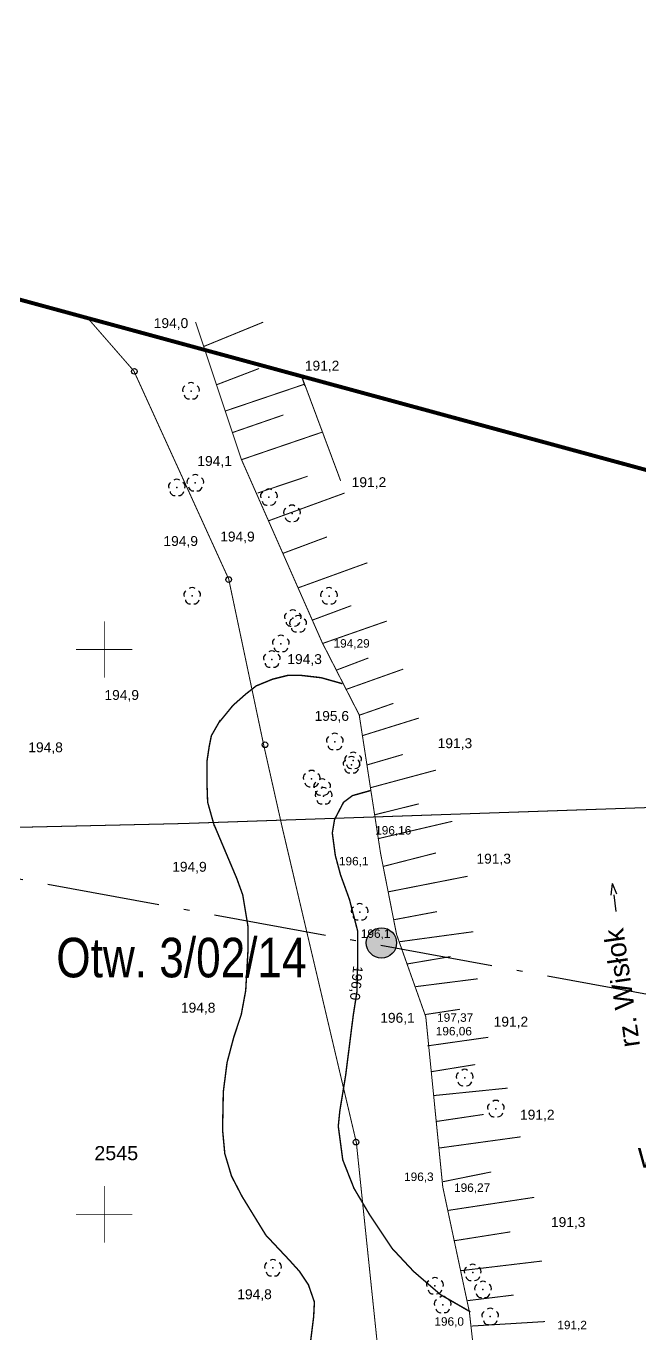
# Model space of a CAD drawing. Extents: x 7572697 to 7573818, y 5546684 to 5547005.
# Drawn here: x 7572943.1 to 7572997.5, y 5546889.4 to 5547005.2 of the extents above; entities that cross this region are included whole.
import ezdxf
from ezdxf.enums import TextEntityAlignment as Align

# ---------------------------------------------------------------- set-up
doc = ezdxf.new("R2010")
doc.units = 0
doc.header["$MEASUREMENT"] = 0
doc.linetypes.add('1', pattern=[2, 1, -1])
doc.linetypes.add('15', pattern=[3, 2, -0.45, 0.1, -0.45])
doc.styles.add('STYL_ARIAL', font='Arial', dxfattribs={"oblique": 0.1})

# ---------------------------------------------------------------- blocks, each defined once
blk = doc.blocks.new('993')
at = {"color": 0}
for p, q in [((0, 0), (1.5, 0)), ((1.5, 0.25), (2.5, 0)), ((1.5, -0.25), (2.5, 0))]:
    blk.add_line(p, q, dxfattribs=at)
blk = doc.blocks.new('202')
at = {"color": 0}
blk.add_circle((0, 0), 0.25, dxfattribs=at)
blk.add_circle((0, 0), 0.25, dxfattribs=at)
blk = doc.blocks.new('922')
at = {"color": 0}
for centre, radius, start, end in [((-0.35, 0.1), 0.4, 119.84816, 203.51949), ((0, 0.35), 0.4, 50.114, 129.886), ((0.35, 0.1), 0.4, 336.88451, 60.15184), ((-0.2, -0.3), 0.4, 187.477, 278.47884), ((0.2, -0.275), 0.425, 262.64593, 349.62892)]:
    blk.add_arc(centre, radius, start, end, dxfattribs=at)
blk.add_point((0, 0), dxfattribs=at)

msp = doc.modelspace()

# ---------------------------------------------------------------- hatches: boundary and pattern name
at = {"linetype": 'ByBlock'}
h = msp.add_hatch(color=1, dxfattribs=at)
edge = h.paths.add_edge_path()
edge.add_arc((7572974.5642, 5546924.0282), 1.3408, 0, 360)

# ---------------------------------------------------------------- linework, layer by layer
at = {"color": 6, "const_width": 0.35}
msp.add_lwpolyline([(7572705, 5547005), (7572811, 5546980), (7572924, 5546986), (7573270, 5546892)], dxfattribs=at)
at = {"color": 0, "const_width": 0.09}
for points in [[(7572973.7277, 5546842.6506), (7572973.7277, 5546845.8256), (7572974.7199, 5546861.1185), (7572974.9183, 5546881.6237), (7572972.3386, 5546906.3622), (7572965.7902, 5546934.1699), (7572964.1366, 5546941.5121), (7572961.0277, 5546956.2362), (7572952.6272, 5546974.6511), (7572948.5262, 5546979.3475)], [(7572958.8317, 5546976.8274), (7572964.0903, 5546978.9771)], [(7572959.9231, 5546973.4209), (7572963.7265, 5546974.8761)], [(7572970.9496, 5546964.9278), (7572967.4439, 5546974.3205)], [(7572960.7169, 5546971.1058), (7572967.7614, 5546973.487)], [(7572961.3783, 5546969.2074), (7572965.8762, 5546970.7618)], [(7572962.139, 5546966.7931), (7572969.3158, 5546969.2405)], [(7572963.5942, 5546963.8496), (7572968.026, 5546965.3379)], [(7572964.5864, 5546961.4022), (7572971.3002, 5546963.8496)], [(7572965.8365, 5546958.5116), (7572969.7391, 5546959.9668)], [(7572967.1991, 5546955.4623), (7572973.3176, 5546957.6782)], [(7572968.4162, 5546952.5916), (7572971.8889, 5546953.8814)], [(7572969.3489, 5546950.5344), (7572975.0374, 5546952.5188)], [(7572970.5329, 5546948.1598), (7572973.4102, 5546949.2512)], [(7572971.4655, 5546946.4797), (7572976.4926, 5546948.2656)], [(7572972.5834, 5546944.1778), (7572975.6261, 5546945.2361)], [(7572972.8877, 5546942.3787), (7572977.8817, 5546943.9331)], [(7572973.2779, 5546939.7791), (7572976.4529, 5546940.7051)], [(7572973.5954, 5546937.7683), (7572979.3832, 5546939.3227)], [(7572974.0055, 5546935.3804), (7572977.875, 5546936.3395)], [(7572974.323, 5546933.2704), (7572980.8384, 5546934.7918)], [(7572974.7331, 5546930.8031), (7572979.3964, 5546931.9937)], [(7572975.1168, 5546928.541), (7572982.1944, 5546929.9301)], [(7572975.6261, 5546926.0737), (7572979.4956, 5546926.8013)], [(7572975.7776, 5546924.7477), (7572975.7766, 5546924.7491), (7572975.7756, 5546924.7506), (7572975.7747, 5546924.7521), (7572975.7739, 5546924.7536), (7572975.7731, 5546924.7552), (7572975.7723, 5546924.7567), (7572975.7717, 5546924.7583), (7572975.771, 5546924.76), (7572975.7704, 5546924.7616), (7572975.7699, 5546924.7633), (7572975.7695, 5546924.765), (7572975.7691, 5546924.7667), (7572975.7687, 5546924.7684), (7572975.7685, 5546924.7701), (7572975.7682, 5546924.7718), (7572975.7681, 5546924.7736), (7572975.768, 5546924.7753), (7572975.7679, 5546924.7771), (7572975.768, 5546924.7788), (7572975.768, 5546924.7806), (7572975.7682, 5546924.7823), (7572975.7684, 5546924.784), (7572975.7687, 5546924.7858), (7572975.769, 5546924.7875), (7572975.7694, 5546924.7892), (7572975.7698, 5546924.7909), (7572975.7703, 5546924.7925), (7572975.7709, 5546924.7942), (7572975.7715, 5546924.7958), (7572975.7722, 5546924.7974), (7572975.7729, 5546924.799), (7572975.7737, 5546924.8006), (7572975.7745, 5546924.8021), (7572975.7754, 5546924.8036), (7572975.7764, 5546924.8051), (7572975.7774, 5546924.8065), (7572975.7784, 5546924.8079), (7572975.7795, 5546924.8093), (7572975.7807, 5546924.8106), (7572975.7818, 5546924.8119), (7572975.7831, 5546924.8131), (7572975.7843, 5546924.8143), (7572975.7857, 5546924.8154), (7572975.787, 5546924.8165), (7572975.7884, 5546924.8176), (7572975.7898, 5546924.8186), (7572975.7913, 5546924.8196), (7572975.7928, 5546924.8205), (7572975.7943, 5546924.8213), (7572975.7958, 5546924.8221), (7572975.7974, 5546924.8229), (7572975.799, 5546924.8235), (7572975.8007, 5546924.8242), (7572975.8023, 5546924.8248), (7572975.804, 5546924.8253), (7572975.8057, 5546924.8257), (7572975.8074, 5546924.8261), (7572975.8091, 5546924.8265), (7572975.8108, 5546924.8267), (7572975.8125, 5546924.827), (7572975.8143, 5546924.8271), (7572975.816, 5546924.8272), (7572975.8177, 5546924.8273), (7572975.8195, 5546924.8272), (7572975.8212, 5546924.8272), (7572975.823, 5546924.827), (7572975.8247, 5546924.8268), (7572975.8264, 5546924.8265), (7572975.8281, 5546924.8262), (7572975.8298, 5546924.8258), (7572975.8315, 5546924.8254), (7572975.8332, 5546924.8249), (7572975.8349, 5546924.8243), (7572975.8365, 5546924.8237), (7572975.8381, 5546924.823), (7572975.8397, 5546924.8223), (7572975.8412, 5546924.8215), (7572975.8428, 5546924.8207), (7572975.8443, 5546924.8198), (7572975.8457, 5546924.8188), (7572975.8472, 5546924.8178), (7572975.8486, 5546924.8168), (7572975.8499, 5546924.8157), (7572975.8513, 5546924.8145), (7572975.8525, 5546924.8134), (7572975.8538, 5546924.8121), (7572975.855, 5546924.8109), (7572975.8561, 5546924.8095), (7572975.8572, 5546924.8082), (7572975.8583, 5546924.8068), (7572975.8593, 5546924.8054), (7572975.8602, 5546924.8039), (7572975.8611, 5546924.8024), (7572975.862, 5546924.8009), (7572975.8628, 5546924.7994), (7572975.8635, 5546924.7978), (7572975.8642, 5546924.7962), (7572975.8649, 5546924.7945), (7572975.8654, 5546924.7929), (7572975.8659, 5546924.7912), (7572975.8664, 5546924.7895), (7572975.8668, 5546924.7878), (7572975.8671, 5546924.7861), (7572975.8674, 5546924.7844), (7572975.8676, 5546924.7827), (7572975.8678, 5546924.7809), (7572975.8679, 5546924.7792), (7572975.8679, 5546924.7775), (7572975.8679, 5546924.7757), (7572975.8678, 5546924.774), (7572975.8677, 5546924.7722), (7572975.8675, 5546924.7705), (7572975.8672, 5546924.7688), (7572975.8669, 5546924.7671), (7572975.8665, 5546924.7654), (7572975.8661, 5546924.7637), (7572975.8656, 5546924.762), (7572975.865, 5546924.7603), (7572975.8644, 5546924.7587), (7572975.8637, 5546924.7571), (7572975.863, 5546924.7555), (7572975.8622, 5546924.754), (7572975.8613, 5546924.7524), (7572975.8604, 5546924.7509), (7572975.8595, 5546924.7495), (7572975.8585, 5546924.748), (7572975.8575, 5546924.7466), (7572975.8564, 5546924.7453), (7572975.8552, 5546924.7439), (7572975.854, 5546924.7427), (7572975.8528, 5546924.7414), (7572975.8515, 5546924.7402), (7572975.8502, 5546924.7391), (7572975.8489, 5546924.738), (7572975.8475, 5546924.7369), (7572975.8461, 5546924.7359), (7572975.8446, 5546924.735), (7572975.8431, 5546924.7341), (7572975.8416, 5546924.7332), (7572975.84, 5546924.7324), (7572975.8385, 5546924.7317), (7572975.8368, 5546924.731), (7572975.8352, 5546924.7303), (7572975.8336, 5546924.7298), (7572975.8319, 5546924.7292), (7572975.8302, 5546924.7288), (7572975.8285, 5546924.7284), (7572975.8268, 5546924.7281), (7572975.8251, 5546924.7278), (7572975.8234, 5546924.7276), (7572975.8216, 5546924.7274), (7572975.8199, 5546924.7273), (7572975.8181, 5546924.7273), (7572975.8164, 5546924.7273), (7572975.8146, 5546924.7274), (7572975.8129, 5546924.7275), (7572975.8112, 5546924.7277), (7572975.8094, 5546924.728), (7572975.8077, 5546924.7283), (7572975.806, 5546924.7287), (7572975.8043, 5546924.7291), (7572975.8027, 5546924.7296), (7572975.801, 5546924.7302), (7572975.7994, 5546924.7308), (7572975.7978, 5546924.7315), (7572975.7962, 5546924.7322), (7572975.7946, 5546924.733), (7572975.7931, 5546924.7339), (7572975.7916, 5546924.7348), (7572975.7901, 5546924.7357), (7572975.7887, 5546924.7367), (7572975.7873, 5546924.7377), (7572975.7859, 5546924.7388), (7572975.7846, 5546924.74), (7572975.7833, 5546924.7412), (7572975.7821, 5546924.7424), (7572975.7809, 5546924.7437), (7572975.7798, 5546924.745), (7572975.7776, 5546924.7477)], [(7572976.1222, 5546924.129), (7572982.7037, 5546925.022)], [(7572976.7837, 5546922.1579), (7572980.6863, 5546922.8194)], [(7572977.6105, 5546920.1603), (7572983.1006, 5546920.8548)], [(7572978.4704, 5546917.693), (7572981.5131, 5546918.156)], [(7572956.5953, 5546917.2071), (7572956.5943, 5546917.2085), (7572956.5934, 5546917.21), (7572956.5925, 5546917.2115), (7572956.5916, 5546917.213), (7572956.5908, 5546917.2145), (7572956.5901, 5546917.2161), (7572956.5894, 5546917.2177), (7572956.5887, 5546917.2194), (7572956.5882, 5546917.221), (7572956.5876, 5546917.2227), (7572956.5872, 5546917.2244), (7572956.5868, 5546917.2261), (7572956.5865, 5546917.2278), (7572956.5862, 5546917.2295), (7572956.586, 5546917.2312), (7572956.5858, 5546917.233), (7572956.5857, 5546917.2347), (7572956.5857, 5546917.2364), (7572956.5857, 5546917.2382), (7572956.5858, 5546917.2399), (7572956.5859, 5546917.2417), (7572956.5861, 5546917.2434), (7572956.5864, 5546917.2451), (7572956.5867, 5546917.2468), (7572956.5871, 5546917.2485), (7572956.5875, 5546917.2502), (7572956.588, 5546917.2519), (7572956.5886, 5546917.2536), (7572956.5892, 5546917.2552), (7572956.5899, 5546917.2568), (7572956.5906, 5546917.2584), (7572956.5914, 5546917.2599), (7572956.5923, 5546917.2615), (7572956.5932, 5546917.263), (7572956.5941, 5546917.2644), (7572956.5951, 5546917.2659), (7572956.5961, 5546917.2673), (7572956.5972, 5546917.2686), (7572956.5984, 5546917.27), (7572956.5996, 5546917.2712), (7572956.6008, 5546917.2725), (7572956.6021, 5546917.2737), (7572956.6034, 5546917.2748), (7572956.6047, 5546917.2759), (7572956.6061, 5546917.277), (7572956.6075, 5546917.278), (7572956.609, 5546917.2789), (7572956.6105, 5546917.2798), (7572956.612, 5546917.2807), (7572956.6136, 5546917.2815), (7572956.6151, 5546917.2822), (7572956.6167, 5546917.2829), (7572956.6184, 5546917.2836), (7572956.62, 5546917.2841), (7572956.6217, 5546917.2846), (7572956.6234, 5546917.2851), (7572956.6251, 5546917.2855), (7572956.6268, 5546917.2858), (7572956.6285, 5546917.2861), (7572956.6302, 5546917.2863), (7572956.632, 5546917.2865), (7572956.6337, 5546917.2866), (7572956.6355, 5546917.2866), (7572956.6372, 5546917.2866), (7572956.639, 5546917.2865), (7572956.6407, 5546917.2864), (7572956.6424, 5546917.2862), (7572956.6442, 5546917.2859), (7572956.6459, 5546917.2856), (7572956.6476, 5546917.2852), (7572956.6493, 5546917.2848), (7572956.6509, 5546917.2843), (7572956.6526, 5546917.2837), (7572956.6542, 5546917.2831), (7572956.6558, 5546917.2824), (7572956.6574, 5546917.2817), (7572956.659, 5546917.2809), (7572956.6605, 5546917.28), (7572956.662, 5546917.2791), (7572956.6635, 5546917.2782), (7572956.6649, 5546917.2772), (7572956.6663, 5546917.2762), (7572956.6677, 5546917.2751), (7572956.669, 5546917.2739), (7572956.6703, 5546917.2727), (7572956.6715, 5546917.2715), (7572956.6727, 5546917.2702), (7572956.6738, 5546917.2689), (7572956.6749, 5546917.2676), (7572956.676, 5546917.2662), (7572956.677, 5546917.2648), (7572956.678, 5546917.2633), (7572956.6789, 5546917.2618), (7572956.6797, 5546917.2603), (7572956.6805, 5546917.2587), (7572956.6813, 5546917.2572), (7572956.6819, 5546917.2555), (7572956.6826, 5546917.2539), (7572956.6832, 5546917.2523), (7572956.6837, 5546917.2506), (7572956.6841, 5546917.2489), (7572956.6845, 5546917.2472), (7572956.6849, 5546917.2455), (7572956.6851, 5546917.2438), (7572956.6854, 5546917.2421), (7572956.6855, 5546917.2403), (7572956.6856, 5546917.2386), (7572956.6857, 5546917.2368), (7572956.6856, 5546917.2351), (7572956.6856, 5546917.2333), (7572956.6854, 5546917.2316), (7572956.6852, 5546917.2299), (7572956.6849, 5546917.2281), (7572956.6846, 5546917.2264), (7572956.6842, 5546917.2247), (7572956.6838, 5546917.223), (7572956.6833, 5546917.2214), (7572956.6827, 5546917.2197), (7572956.6821, 5546917.2181), (7572956.6814, 5546917.2165), (7572956.6807, 5546917.2149), (7572956.6799, 5546917.2133), (7572956.6791, 5546917.2118), (7572956.6782, 5546917.2103), (7572956.6772, 5546917.2088), (7572956.6762, 5546917.2074), (7572956.6752, 5546917.206), (7572956.6741, 5546917.2046), (7572956.6729, 5546917.2033), (7572956.6718, 5546917.202), (7572956.6705, 5546917.2008), (7572956.6693, 5546917.1996), (7572956.6679, 5546917.1985), (7572956.6666, 5546917.1974), (7572956.6652, 5546917.1963), (7572956.6638, 5546917.1953), (7572956.6623, 5546917.1943), (7572956.6608, 5546917.1934), (7572956.6593, 5546917.1926), (7572956.6578, 5546917.1918), (7572956.6562, 5546917.191), (7572956.6546, 5546917.1904), (7572956.6529, 5546917.1897), (7572956.6513, 5546917.1891), (7572956.6496, 5546917.1886), (7572956.6479, 5546917.1882), (7572956.6462, 5546917.1878), (7572956.6445, 5546917.1874), (7572956.6428, 5546917.1872), (7572956.6411, 5546917.1869), (7572956.6393, 5546917.1868), (7572956.6376, 5546917.1867), (7572956.6359, 5546917.1866), (7572956.6341, 5546917.1867), (7572956.6324, 5546917.1867), (7572956.6306, 5546917.1869), (7572956.6289, 5546917.1871), (7572956.6272, 5546917.1874), (7572956.6255, 5546917.1877), (7572956.6238, 5546917.1881), (7572956.6221, 5546917.1885), (7572956.6204, 5546917.189), (7572956.6187, 5546917.1896), (7572956.6171, 5546917.1902), (7572956.6155, 5546917.1909), (7572956.6139, 5546917.1916), (7572956.6124, 5546917.1924), (7572956.6108, 5546917.1932), (7572956.6093, 5546917.1941), (7572956.6079, 5546917.1951), (7572956.6064, 5546917.1961), (7572956.605, 5546917.1971), (7572956.6037, 5546917.1982), (7572956.6023, 5546917.1994), (7572956.6011, 5546917.2005), (7572956.5998, 5546917.2018), (7572956.5986, 5546917.203), (7572956.5975, 5546917.2044), (7572956.5953, 5546917.2071)], [(7572956.6482, 5546917.1409), (7572956.6472, 5546917.1424), (7572956.6463, 5546917.1438), (7572956.6454, 5546917.1453), (7572956.6445, 5546917.1468), (7572956.6437, 5546917.1484), (7572956.643, 5546917.15), (7572956.6423, 5546917.1516), (7572956.6417, 5546917.1532), (7572956.6411, 5546917.1549), (7572956.6406, 5546917.1565), (7572956.6401, 5546917.1582), (7572956.6397, 5546917.1599), (7572956.6394, 5546917.1616), (7572956.6391, 5546917.1633), (7572956.6389, 5546917.1651), (7572956.6387, 5546917.1668), (7572956.6386, 5546917.1686), (7572956.6386, 5546917.1703), (7572956.6386, 5546917.172), (7572956.6387, 5546917.1738), (7572956.6388, 5546917.1755), (7572956.639, 5546917.1773), (7572956.6393, 5546917.179), (7572956.6396, 5546917.1807), (7572956.64, 5546917.1824), (7572956.6405, 5546917.1841), (7572956.641, 5546917.1858), (7572956.6415, 5546917.1874), (7572956.6422, 5546917.189), (7572956.6428, 5546917.1907), (7572956.6436, 5546917.1922), (7572956.6443, 5546917.1938), (7572956.6452, 5546917.1953), (7572956.6461, 5546917.1968), (7572956.647, 5546917.1983), (7572956.648, 5546917.1997), (7572956.6491, 5546917.2011), (7572956.6502, 5546917.2025), (7572956.6513, 5546917.2038), (7572956.6525, 5546917.2051), (7572956.6537, 5546917.2063), (7572956.655, 5546917.2075), (7572956.6563, 5546917.2087), (7572956.6577, 5546917.2098), (7572956.659, 5546917.2108), (7572956.6605, 5546917.2118), (7572956.6619, 5546917.2128), (7572956.6634, 5546917.2137), (7572956.6649, 5546917.2145), (7572956.6665, 5546917.2153), (7572956.6681, 5546917.2161), (7572956.6697, 5546917.2168), (7572956.6713, 5546917.2174), (7572956.673, 5546917.218), (7572956.6746, 5546917.2185), (7572956.6763, 5546917.219), (7572956.678, 5546917.2194), (7572956.6797, 5546917.2197), (7572956.6814, 5546917.22), (7572956.6832, 5546917.2202), (7572956.6849, 5546917.2204), (7572956.6866, 5546917.2205), (7572956.6884, 5546917.2205), (7572956.6901, 5546917.2205), (7572956.6919, 5546917.2204), (7572956.6936, 5546917.2202), (7572956.6954, 5546917.22), (7572956.6971, 5546917.2198), (7572956.6988, 5546917.2194), (7572956.7005, 5546917.2191), (7572956.7022, 5546917.2186), (7572956.7039, 5546917.2181), (7572956.7055, 5546917.2175), (7572956.7071, 5546917.2169), (7572956.7087, 5546917.2162), (7572956.7103, 5546917.2155), (7572956.7119, 5546917.2147), (7572956.7134, 5546917.2139), (7572956.7149, 5546917.213), (7572956.7164, 5546917.2121), (7572956.7178, 5546917.2111), (7572956.7192, 5546917.21), (7572956.7206, 5546917.2089), (7572956.7219, 5546917.2078), (7572956.7232, 5546917.2066), (7572956.7244, 5546917.2054), (7572956.7256, 5546917.2041), (7572956.7268, 5546917.2028), (7572956.7279, 5546917.2014), (7572956.7289, 5546917.2), (7572956.7299, 5546917.1986), (7572956.7309, 5546917.1972), (7572956.7318, 5546917.1957), (7572956.7326, 5546917.1941), (7572956.7334, 5546917.1926), (7572956.7342, 5546917.191), (7572956.7349, 5546917.1894), (7572956.7355, 5546917.1878), (7572956.7361, 5546917.1861), (7572956.7366, 5546917.1845), (7572956.7371, 5546917.1828), (7572956.7375, 5546917.1811), (7572956.7378, 5546917.1794), (7572956.7381, 5546917.1776), (7572956.7383, 5546917.1759), (7572956.7385, 5546917.1742), (7572956.7385, 5546917.1724), (7572956.7386, 5546917.1707), (7572956.7386, 5546917.1689), (7572956.7385, 5546917.1672), (7572956.7383, 5546917.1655), (7572956.7381, 5546917.1637), (7572956.7379, 5546917.162), (7572956.7375, 5546917.1603), (7572956.7371, 5546917.1586), (7572956.7367, 5546917.1569), (7572956.7362, 5546917.1552), (7572956.7356, 5546917.1536), (7572956.735, 5546917.1519), (7572956.7343, 5546917.1503), (7572956.7336, 5546917.1487), (7572956.7328, 5546917.1472), (7572956.732, 5546917.1457), (7572956.7311, 5546917.1442), (7572956.7301, 5546917.1427), (7572956.7292, 5546917.1413), (7572956.7281, 5546917.1399), (7572956.727, 5546917.1385), (7572956.7259, 5546917.1372), (7572956.7247, 5546917.1359), (7572956.7235, 5546917.1347), (7572956.7222, 5546917.1335), (7572956.7209, 5546917.1323), (7572956.7195, 5546917.1312), (7572956.7181, 5546917.1302), (7572956.7167, 5546917.1291), (7572956.7152, 5546917.1282), (7572956.7138, 5546917.1273), (7572956.7122, 5546917.1264), (7572956.7107, 5546917.1256), (7572956.7091, 5546917.1249), (7572956.7075, 5546917.1242), (7572956.7059, 5546917.1236), (7572956.7042, 5546917.123), (7572956.7026, 5546917.1225), (7572956.7009, 5546917.122), (7572956.6992, 5546917.1216), (7572956.6975, 5546917.1213), (7572956.6957, 5546917.121), (7572956.694, 5546917.1208), (7572956.6923, 5546917.1206), (7572956.6905, 5546917.1205), (7572956.6888, 5546917.1205), (7572956.687, 5546917.1205), (7572956.6853, 5546917.1206), (7572956.6836, 5546917.1207), (7572956.6818, 5546917.121), (7572956.6801, 5546917.1212), (7572956.6784, 5546917.1215), (7572956.6767, 5546917.1219), (7572956.675, 5546917.1224), (7572956.6733, 5546917.1229), (7572956.6717, 5546917.1234), (7572956.67, 5546917.1241), (7572956.6684, 5546917.1247), (7572956.6668, 5546917.1255), (7572956.6653, 5546917.1263), (7572956.6638, 5546917.1271), (7572956.6623, 5546917.128), (7572956.6608, 5546917.1289), (7572956.6594, 5546917.1299), (7572956.658, 5546917.131), (7572956.6566, 5546917.1321), (7572956.6553, 5546917.1332), (7572956.654, 5546917.1344), (7572956.6528, 5546917.1356), (7572956.6516, 5546917.1369), (7572956.6504, 5546917.1382), (7572956.6482, 5546917.1409)], [(7572978.6357, 5546914.9149), (7572984.0266, 5546915.6756)], [(7572978.9996, 5546912.6329), (7572982.8691, 5546913.2613)], [(7572979.198, 5546910.5162), (7572985.7464, 5546911.1777)], [(7572979.3964, 5546908.221), (7572983.6297, 5546908.8494)], [(7572979.661, 5546905.8728), (7572986.904, 5546906.865)], [(7572980.0248, 5546902.8962), (7572984.2912, 5546903.7561)], [(7572979.9448, 5546902.3904), (7572979.9438, 5546902.3919), (7572979.9428, 5546902.3933), (7572979.9419, 5546902.3948), (7572979.9411, 5546902.3963), (7572979.9403, 5546902.3979), (7572979.9395, 5546902.3995), (7572979.9388, 5546902.4011), (7572979.9382, 5546902.4027), (7572979.9376, 5546902.4043), (7572979.9371, 5546902.406), (7572979.9367, 5546902.4077), (7572979.9363, 5546902.4094), (7572979.9359, 5546902.4111), (7572979.9356, 5546902.4128), (7572979.9354, 5546902.4146), (7572979.9353, 5546902.4163), (7572979.9352, 5546902.418), (7572979.9351, 5546902.4198), (7572979.9351, 5546902.4215), (7572979.9352, 5546902.4233), (7572979.9354, 5546902.425), (7572979.9356, 5546902.4267), (7572979.9358, 5546902.4285), (7572979.9362, 5546902.4302), (7572979.9366, 5546902.4319), (7572979.937, 5546902.4336), (7572979.9375, 5546902.4352), (7572979.9381, 5546902.4369), (7572979.9387, 5546902.4385), (7572979.9394, 5546902.4401), (7572979.9401, 5546902.4417), (7572979.9409, 5546902.4433), (7572979.9417, 5546902.4448), (7572979.9426, 5546902.4463), (7572979.9436, 5546902.4478), (7572979.9446, 5546902.4492), (7572979.9456, 5546902.4506), (7572979.9467, 5546902.452), (7572979.9478, 5546902.4533), (7572979.949, 5546902.4546), (7572979.9503, 5546902.4558), (7572979.9515, 5546902.457), (7572979.9528, 5546902.4582), (7572979.9542, 5546902.4593), (7572979.9556, 5546902.4603), (7572979.957, 5546902.4613), (7572979.9585, 5546902.4623), (7572979.96, 5546902.4632), (7572979.9615, 5546902.464), (7572979.963, 5546902.4648), (7572979.9646, 5546902.4656), (7572979.9662, 5546902.4663), (7572979.9678, 5546902.4669), (7572979.9695, 5546902.4675), (7572979.9712, 5546902.468), (7572979.9728, 5546902.4684), (7572979.9745, 5546902.4688), (7572979.9763, 5546902.4692), (7572979.978, 5546902.4695), (7572979.9797, 5546902.4697), (7572979.9814, 5546902.4698), (7572979.9832, 5546902.4699), (7572979.9849, 5546902.47), (7572979.9867, 5546902.47), (7572979.9884, 5546902.4699), (7572979.9902, 5546902.4697), (7572979.9919, 5546902.4695), (7572979.9936, 5546902.4693), (7572979.9953, 5546902.4689), (7572979.997, 5546902.4685), (7572979.9987, 5546902.4681), (7572980.0004, 5546902.4676), (7572980.002, 5546902.467), (7572980.0037, 5546902.4664), (7572980.0053, 5546902.4657), (7572980.0069, 5546902.465), (7572980.0084, 5546902.4642), (7572980.01, 5546902.4634), (7572980.0115, 5546902.4625), (7572980.0129, 5546902.4615), (7572980.0144, 5546902.4605), (7572980.0158, 5546902.4595), (7572980.0171, 5546902.4584), (7572980.0184, 5546902.4573), (7572980.0197, 5546902.4561), (7572980.021, 5546902.4549), (7572980.0222, 5546902.4536), (7572980.0233, 5546902.4523), (7572980.0244, 5546902.4509), (7572980.0255, 5546902.4495), (7572980.0265, 5546902.4481), (7572980.0274, 5546902.4466), (7572980.0283, 5546902.4451), (7572980.0292, 5546902.4436), (7572980.03, 5546902.4421), (7572980.0307, 5546902.4405), (7572980.0314, 5546902.4389), (7572980.032, 5546902.4373), (7572980.0326, 5546902.4356), (7572980.0331, 5546902.4339), (7572980.0336, 5546902.4323), (7572980.034, 5546902.4306), (7572980.0343, 5546902.4289), (7572980.0346, 5546902.4271), (7572980.0348, 5546902.4254), (7572980.035, 5546902.4237), (7572980.0351, 5546902.4219), (7572980.0351, 5546902.4202), (7572980.0351, 5546902.4184), (7572980.035, 5546902.4167), (7572980.0349, 5546902.4149), (7572980.0347, 5546902.4132), (7572980.0344, 5546902.4115), (7572980.0341, 5546902.4098), (7572980.0337, 5546902.4081), (7572980.0332, 5546902.4064), (7572980.0327, 5546902.4047), (7572980.0322, 5546902.4031), (7572980.0316, 5546902.4014), (7572980.0309, 5546902.3998), (7572980.0301, 5546902.3982), (7572980.0294, 5546902.3967), (7572980.0285, 5546902.3951), (7572980.0276, 5546902.3936), (7572980.0267, 5546902.3922), (7572980.0257, 5546902.3907), (7572980.0246, 5546902.3894), (7572980.0235, 5546902.388), (7572980.0224, 5546902.3867), (7572980.0212, 5546902.3854), (7572980.02, 5546902.3841), (7572980.0187, 5546902.383), (7572980.0174, 5546902.3818), (7572980.0161, 5546902.3807), (7572980.0147, 5546902.3796), (7572980.0132, 5546902.3786), (7572980.0118, 5546902.3777), (7572980.0103, 5546902.3768), (7572980.0088, 5546902.3759), (7572980.0072, 5546902.3751), (7572980.0056, 5546902.3744), (7572980.004, 5546902.3737), (7572980.0024, 5546902.3731), (7572980.0008, 5546902.3725), (7572979.9991, 5546902.372), (7572979.9974, 5546902.3715), (7572979.9957, 5546902.3711), (7572979.994, 5546902.3708), (7572979.9923, 5546902.3705), (7572979.9905, 5546902.3703), (7572979.9888, 5546902.3701), (7572979.9871, 5546902.37), (7572979.9853, 5546902.37), (7572979.9836, 5546902.37), (7572979.9818, 5546902.3701), (7572979.9801, 5546902.3702), (7572979.9784, 5546902.3704), (7572979.9766, 5546902.3707), (7572979.9749, 5546902.371), (7572979.9732, 5546902.3714), (7572979.9715, 5546902.3719), (7572979.9699, 5546902.3724), (7572979.9682, 5546902.3729), (7572979.9666, 5546902.3736), (7572979.965, 5546902.3742), (7572979.9634, 5546902.375), (7572979.9618, 5546902.3757), (7572979.9603, 5546902.3766), (7572979.9588, 5546902.3775), (7572979.9573, 5546902.3784), (7572979.9559, 5546902.3794), (7572979.9545, 5546902.3805), (7572979.9531, 5546902.3816), (7572979.9518, 5546902.3827), (7572979.9505, 5546902.3839), (7572979.9493, 5546902.3851), (7572979.9481, 5546902.3864), (7572979.9469, 5546902.3877), (7572979.9448, 5546902.3904)], [(7572980.4548, 5546900.3496), (7572988.0946, 5546901.5072)], [(7572980.9509, 5546897.6575), (7572985.978, 5546898.4512)], [(7572981.5462, 5546895.0117), (7572988.7892, 5546895.8716)], [(7572982.2076, 5546892.3658), (7572986.2756, 5546892.8619)], [(7572961.5563, 5546891.6484), (7572961.5552, 5546891.6498), (7572961.5543, 5546891.6512), (7572961.5534, 5546891.6527), (7572961.5525, 5546891.6543), (7572961.5517, 5546891.6558), (7572961.551, 5546891.6574), (7572961.5503, 5546891.659), (7572961.5497, 5546891.6606), (7572961.5491, 5546891.6623), (7572961.5486, 5546891.6639), (7572961.5481, 5546891.6656), (7572961.5477, 5546891.6673), (7572961.5474, 5546891.669), (7572961.5471, 5546891.6708), (7572961.5469, 5546891.6725), (7572961.5467, 5546891.6742), (7572961.5466, 5546891.676), (7572961.5466, 5546891.6777), (7572961.5466, 5546891.6795), (7572961.5467, 5546891.6812), (7572961.5468, 5546891.6829), (7572961.5471, 5546891.6847), (7572961.5473, 5546891.6864), (7572961.5476, 5546891.6881), (7572961.548, 5546891.6898), (7572961.5485, 5546891.6915), (7572961.549, 5546891.6932), (7572961.5495, 5546891.6948), (7572961.5502, 5546891.6965), (7572961.5508, 5546891.6981), (7572961.5516, 5546891.6997), (7572961.5524, 5546891.7012), (7572961.5532, 5546891.7027), (7572961.5541, 5546891.7042), (7572961.555, 5546891.7057), (7572961.556, 5546891.7071), (7572961.5571, 5546891.7085), (7572961.5582, 5546891.7099), (7572961.5593, 5546891.7112), (7572961.5605, 5546891.7125), (7572961.5617, 5546891.7137), (7572961.563, 5546891.7149), (7572961.5643, 5546891.7161), (7572961.5657, 5546891.7172), (7572961.567, 5546891.7182), (7572961.5685, 5546891.7192), (7572961.5699, 5546891.7202), (7572961.5714, 5546891.7211), (7572961.5729, 5546891.722), (7572961.5745, 5546891.7228), (7572961.5761, 5546891.7235), (7572961.5777, 5546891.7242), (7572961.5793, 5546891.7248), (7572961.581, 5546891.7254), (7572961.5826, 5546891.7259), (7572961.5843, 5546891.7264), (7572961.586, 5546891.7268), (7572961.5877, 5546891.7271), (7572961.5894, 5546891.7274), (7572961.5912, 5546891.7276), (7572961.5929, 5546891.7278), (7572961.5947, 5546891.7279), (7572961.5964, 5546891.7279), (7572961.5981, 5546891.7279), (7572961.5999, 5546891.7278), (7572961.6016, 5546891.7277), (7572961.6034, 5546891.7274), (7572961.6051, 5546891.7272), (7572961.6068, 5546891.7269), (7572961.6085, 5546891.7265), (7572961.6102, 5546891.726), (7572961.6119, 5546891.7255), (7572961.6135, 5546891.725), (7572961.6151, 5546891.7243), (7572961.6168, 5546891.7237), (7572961.6183, 5546891.7229), (7572961.6199, 5546891.7221), (7572961.6214, 5546891.7213), (7572961.6229, 5546891.7204), (7572961.6244, 5546891.7195), (7572961.6258, 5546891.7185), (7572961.6272, 5546891.7174), (7572961.6286, 5546891.7163), (7572961.6299, 5546891.7152), (7572961.6312, 5546891.714), (7572961.6324, 5546891.7128), (7572961.6336, 5546891.7115), (7572961.6348, 5546891.7102), (7572961.6359, 5546891.7088), (7572961.6369, 5546891.7075), (7572961.6379, 5546891.706), (7572961.6389, 5546891.7046), (7572961.6398, 5546891.7031), (7572961.6406, 5546891.7015), (7572961.6414, 5546891.7), (7572961.6422, 5546891.6984), (7572961.6429, 5546891.6968), (7572961.6435, 5546891.6952), (7572961.6441, 5546891.6935), (7572961.6446, 5546891.6919), (7572961.6451, 5546891.6902), (7572961.6455, 5546891.6885), (7572961.6458, 5546891.6868), (7572961.6461, 5546891.6851), (7572961.6463, 5546891.6833), (7572961.6465, 5546891.6816), (7572961.6466, 5546891.6798), (7572961.6466, 5546891.6781), (7572961.6466, 5546891.6764), (7572961.6465, 5546891.6746), (7572961.6463, 5546891.6729), (7572961.6461, 5546891.6711), (7572961.6459, 5546891.6694), (7572961.6455, 5546891.6677), (7572961.6452, 5546891.666), (7572961.6447, 5546891.6643), (7572961.6442, 5546891.6626), (7572961.6436, 5546891.661), (7572961.643, 5546891.6594), (7572961.6423, 5546891.6577), (7572961.6416, 5546891.6562), (7572961.6408, 5546891.6546), (7572961.64, 5546891.6531), (7572961.6391, 5546891.6516), (7572961.6382, 5546891.6501), (7572961.6372, 5546891.6487), (7572961.6361, 5546891.6473), (7572961.635, 5546891.6459), (7572961.6339, 5546891.6446), (7572961.6327, 5546891.6433), (7572961.6315, 5546891.6421), (7572961.6302, 5546891.6409), (7572961.6289, 5546891.6397), (7572961.6275, 5546891.6386), (7572961.6261, 5546891.6376), (7572961.6247, 5546891.6366), (7572961.6233, 5546891.6356), (7572961.6218, 5546891.6347), (7572961.6202, 5546891.6338), (7572961.6187, 5546891.6331), (7572961.6171, 5546891.6323), (7572961.6155, 5546891.6316), (7572961.6139, 5546891.631), (7572961.6122, 5546891.6304), (7572961.6106, 5546891.6299), (7572961.6089, 5546891.6294), (7572961.6072, 5546891.629), (7572961.6055, 5546891.6287), (7572961.6037, 5546891.6284), (7572961.602, 5546891.6282), (7572961.6003, 5546891.628), (7572961.5985, 5546891.6279), (7572961.5968, 5546891.6279), (7572961.595, 5546891.6279), (7572961.5933, 5546891.628), (7572961.5916, 5546891.6282), (7572961.5898, 5546891.6284), (7572961.5881, 5546891.6286), (7572961.5864, 5546891.629), (7572961.5847, 5546891.6293), (7572961.583, 5546891.6298), (7572961.5813, 5546891.6303), (7572961.5797, 5546891.6309), (7572961.578, 5546891.6315), (7572961.5764, 5546891.6321), (7572961.5748, 5546891.6329), (7572961.5733, 5546891.6337), (7572961.5718, 5546891.6345), (7572961.5703, 5546891.6354), (7572961.5688, 5546891.6363), (7572961.5674, 5546891.6373), (7572961.566, 5546891.6384), (7572961.5646, 5546891.6395), (7572961.5633, 5546891.6406), (7572961.562, 5546891.6418), (7572961.5608, 5546891.643), (7572961.5596, 5546891.6443), (7572961.5584, 5546891.6456), (7572961.5563, 5546891.6484)], [(7572982.5714, 5546890.1169), (7572989.0537, 5546890.5138)]]:
    msp.add_lwpolyline(points, dxfattribs=at)
at = {"color": 0, "linetype": '1', "const_width": 0.09}
for points in [[(7572962.1459, 5546966.8438), (7572958.0922, 5546978.9921)], [(7572967.7746, 5546973.3283), (7572967.4439, 5546974.3205)], [(7572962.1459, 5546966.8438), (7572969.3194, 5546950.6034), (7572972.5939, 5546944.2114), (7572974.4915, 5546931.9248), (7572975.9036, 5546924.7785), (7572978.4933, 5546917.4853), (7572979.9971, 5546902.4307), (7572982.3541, 5546891.3755)], [(7572982.3541, 5546891.3755), (7572983.1295, 5546884.4555)]]:
    msp.add_lwpolyline(points, dxfattribs=at)
at = {"color": 1, "const_width": 0.065}
for points in [[(7572950, 5546947.5), (7572950, 5546952.5)], [(7572950, 5546947.5), (7572950, 5546952.5)], [(7572950, 5546947.5), (7572950, 5546952.5)], [(7572947.5, 5546950), (7572952.5, 5546950)], [(7572947.5, 5546950), (7572952.5, 5546950)], [(7572947.5, 5546950), (7572952.5, 5546950)], [(7572950, 5546897.5), (7572950, 5546902.5)], [(7572950, 5546897.5), (7572950, 5546902.5)], [(7572950, 5546897.5), (7572950, 5546902.5)], [(7572947.5, 5546900), (7572952.5, 5546900)], [(7572947.5, 5546900), (7572952.5, 5546900)], [(7572947.5, 5546900), (7572952.5, 5546900)]]:
    msp.add_lwpolyline(points, dxfattribs=at)
at = {"color": 37, "const_width": 0.125}
for points in [[(7572971.0951, 5546946.9758), (7572969.2166, 5546947.505), (7572967.4968, 5546947.7034), (7572966.24, 5546947.7034), (7572964.9171, 5546947.3727), (7572963.4619, 5546946.7774), (7572962.5358, 5546946.0498), (7572961.4114, 5546945.0576), (7572960.2207, 5546943.6024)], [(7572960.2869, 5546943.7611), (7572959.4932, 5546942.372), (7572959.2947, 5546941.3799), (7572959.0963, 5546940.0569), (7572959.0963, 5546938.3371), (7572959.1624, 5546936.4851), (7572959.7577, 5546934.3684)], [(7572973.6484, 5546937.5302), (7572971.9948, 5546937.0672), (7572971.201, 5546936.4719), (7572970.4073, 5546934.9505), (7572970.2088, 5546933.7599), (7572970.4734, 5546931.7755), (7572970.9364, 5546930.0557), (7572971.7302, 5546927.8729), (7572972.4578, 5546925.0683), (7572972.4578, 5546922.3564), (7572972.3916, 5546919.7105), (7572972.0609, 5546917.5939), (7572971.3994, 5546912.3683), (7572970.8703, 5546909.1272), (7572970.738, 5546907.8043), (7572971.1349, 5546904.8277), (7572972.127, 5546902.3142), (7572973.5161, 5546899.9726), (7572975.5005, 5546896.9961), (7572977.4187, 5546894.9455), (7572979.8, 5546892.895), (7572982.4458, 5546891.3737)], [(7572959.7578, 5546934.4345), (7572961.7422, 5546929.7381), (7572962.2713, 5546928.2829), (7572962.7344, 5546925.5048), (7572962.7344, 5546923.322), (7572962.5359, 5546919.8163), (7572962.139, 5546917.6732), (7572961.4776, 5546915.6888), (7572960.8823, 5546913.4398), (7572960.5515, 5546910.8601), (7572960.4854, 5546907.4867), (7572960.6838, 5546905.37), (7572961.2792, 5546903.3857), (7572962.2052, 5546901.5997), (7572964.3219, 5546898.1601), (7572966.4385, 5546895.9112), (7572967.2984, 5546894.9587), (7572968.0922, 5546893.7681), (7572968.6213, 5546892.2467), (7572968.5552, 5546890.9238), (7572968.2906, 5546888.8071)]]:
    msp.add_lwpolyline(points, dxfattribs=at)
at = {"linetype": '15', "ltscale": 5}
msp.add_lwpolyline([(7572871.2254, 5546942.7273), (7573108.622, 5546899.293)], dxfattribs=at)
at = {"color": 2, "const_width": 0.09}
msp.add_lwpolyline([(7572850.5246, 5546932.2385), (7572868.0532, 5546932.6354), (7572911.9873, 5546933.8921), (7572924.555, 5546933.7599), (7572942.4672, 5546934.2626), (7572956.9267, 5546934.5933), (7572999.26, 5546936.0485)], dxfattribs=at)
at = {"color": 1, "linetype": 'ByBlock'}
msp.add_circle((7572974.5642, 5546924.0282), 1.3408, dxfattribs=at)

# ---------------------------------------------------------------- block references
at = {"color": 0}
for name, p in [('202', (7572952.67, 5546974.62)), ('922', (7572957.69, 5546972.88)), ('922', (7572956.43, 5546964.33)), ('922', (7572958.07, 5546964.74)), ('922', (7572964.59, 5546963.48)), ('922', (7572966.64, 5546962.04)), ('202', (7572961.03, 5546956.19)), ('922', (7572957.79, 5546954.74)), ('922', (7572969.92, 5546954.73)), ('922', (7572966.71, 5546952.77)), ('922', (7572967.18, 5546952.25)), ('922', (7572965.65, 5546950.51)), ('922', (7572964.85, 5546949.13)), ('922', (7572970.43, 5546941.84)), ('202', (7572964.24, 5546941.57)), ('922', (7572972.06, 5546940.17)), ('922', (7572971.91, 5546939.78)), ('922', (7572968.38, 5546938.55)), ('922', (7572969.31, 5546937.81)), ('922', (7572969.44, 5546937.03)), ('922', (7572972.64, 5546926.76)), ('922', (7572981.94, 5546912.09)), ('922', (7572984.7, 5546909.34)), ('202', (7572972.31, 5546906.4)), ('922', (7572964.95, 5546895.26)), ('922', (7572982.65, 5546894.85)), ('922', (7572979.3, 5546893.67)), ('922', (7572983.56, 5546893.34)), ('922', (7572979.99, 5546892)), ('922', (7572984.2, 5546890.95))]:
    msp.add_blockref(name, p, dxfattribs=at)
at = {"color": 0, "rotation": 97.37397}
msp.add_blockref('993', (7572995.37, 5546926.81), dxfattribs=at)

# ---------------------------------------------------------------- texts
at = {"color": 0, "style": 'STYL_ARIAL'}
for s, height, p in [('194,0', 0.875, (7572954.3867, 5546979.3273)), ('191,2', 0.875, (7572967.7746, 5546975.557)), ('194,1', 0.875, (7572958.2511, 5546967.125)), ('191,2', 0.875, (7572971.9263, 5546965.2482)), ('194,9', 0.875, (7572960.2737, 5546960.4359)), ('194,9', 0.875, (7572955.2466, 5546960.0391)), ('194,29', 0.75, (7572970.3194, 5546950.9159)), ('194,3', 0.875, (7572966.2268, 5546949.5881)), ('194,9', 0.875, (7572950.0211, 5546946.413)), ('195,6', 0.875, (7572968.633, 5546944.5587)), ('191,3', 0.875, (7572979.5454, 5546942.143)), ('194,8', 0.875, (7572943.2742, 5546941.7829)), ('196,16', 0.75, (7572974.008, 5546934.3725)), ('196,1', 0.75, (7572970.7951, 5546931.642)), ('191,3', 0.875, (7572982.9821, 5546931.9267)), ('194,9', 0.875, (7572956.0205, 5546931.2061)), ('196,1', 0.75, (7572972.7364, 5546925.2233)), ('194,8', 0.875, (7572956.7944, 5546918.731)), ('196,1', 0.875, (7572974.4553, 5546917.8381)), ('197,37', 0.75, (7572979.4933, 5546917.7978)), ('196,06', 0.75, (7572979.376, 5546916.5935)), ('191,2', 0.875, (7572984.5053, 5546917.4995)), ('191,2', 0.875, (7572986.8416, 5546909.2617)), ('2545', 1.25, (7572949.1215, 5546906.0498)), ('Wp', 1.75, (7572997.2756, 5546905.8719)), ('196,3', 0.75, (7572976.5679, 5546903.7055)), ('196,27', 0.75, (7572980.9971, 5546902.7432)), ('191,3', 0.875, (7572989.5815, 5546899.756)), ('194,8', 0.875, (7572961.7884, 5546893.3707)), ('196,0', 0.75, (7572979.2531, 5546890.8943)), ('191,2', 0.75, (7572990.1478, 5546890.585))]:
    msp.add_text(s, height=height, dxfattribs=at).set_placement(p, align=Align.TOP_LEFT)
at = {"linetype": 'ByBlock', "style": 'STYL_ARIAL', "oblique": 0.1, "width": 0.8}
msp.add_text('Otw. 3/02/14', height=3.5, dxfattribs=at).set_placement((7572945.7492, 5546920.9813))
at = {"color": 0, "style": 'STYL_ARIAL'}
for s, height, rotation, p in [('rz. Wisłok', 1.75, 98.1301, (7572995.7489, 5546914.6657)), ('196,0', 0.875, 264.4007, (7572972.9346, 5546921.951))]:
    msp.add_text(s, height=height, rotation=rotation, dxfattribs=at).set_placement(p, align=Align.TOP_LEFT)

doc.saveas('drawing.dxf')
